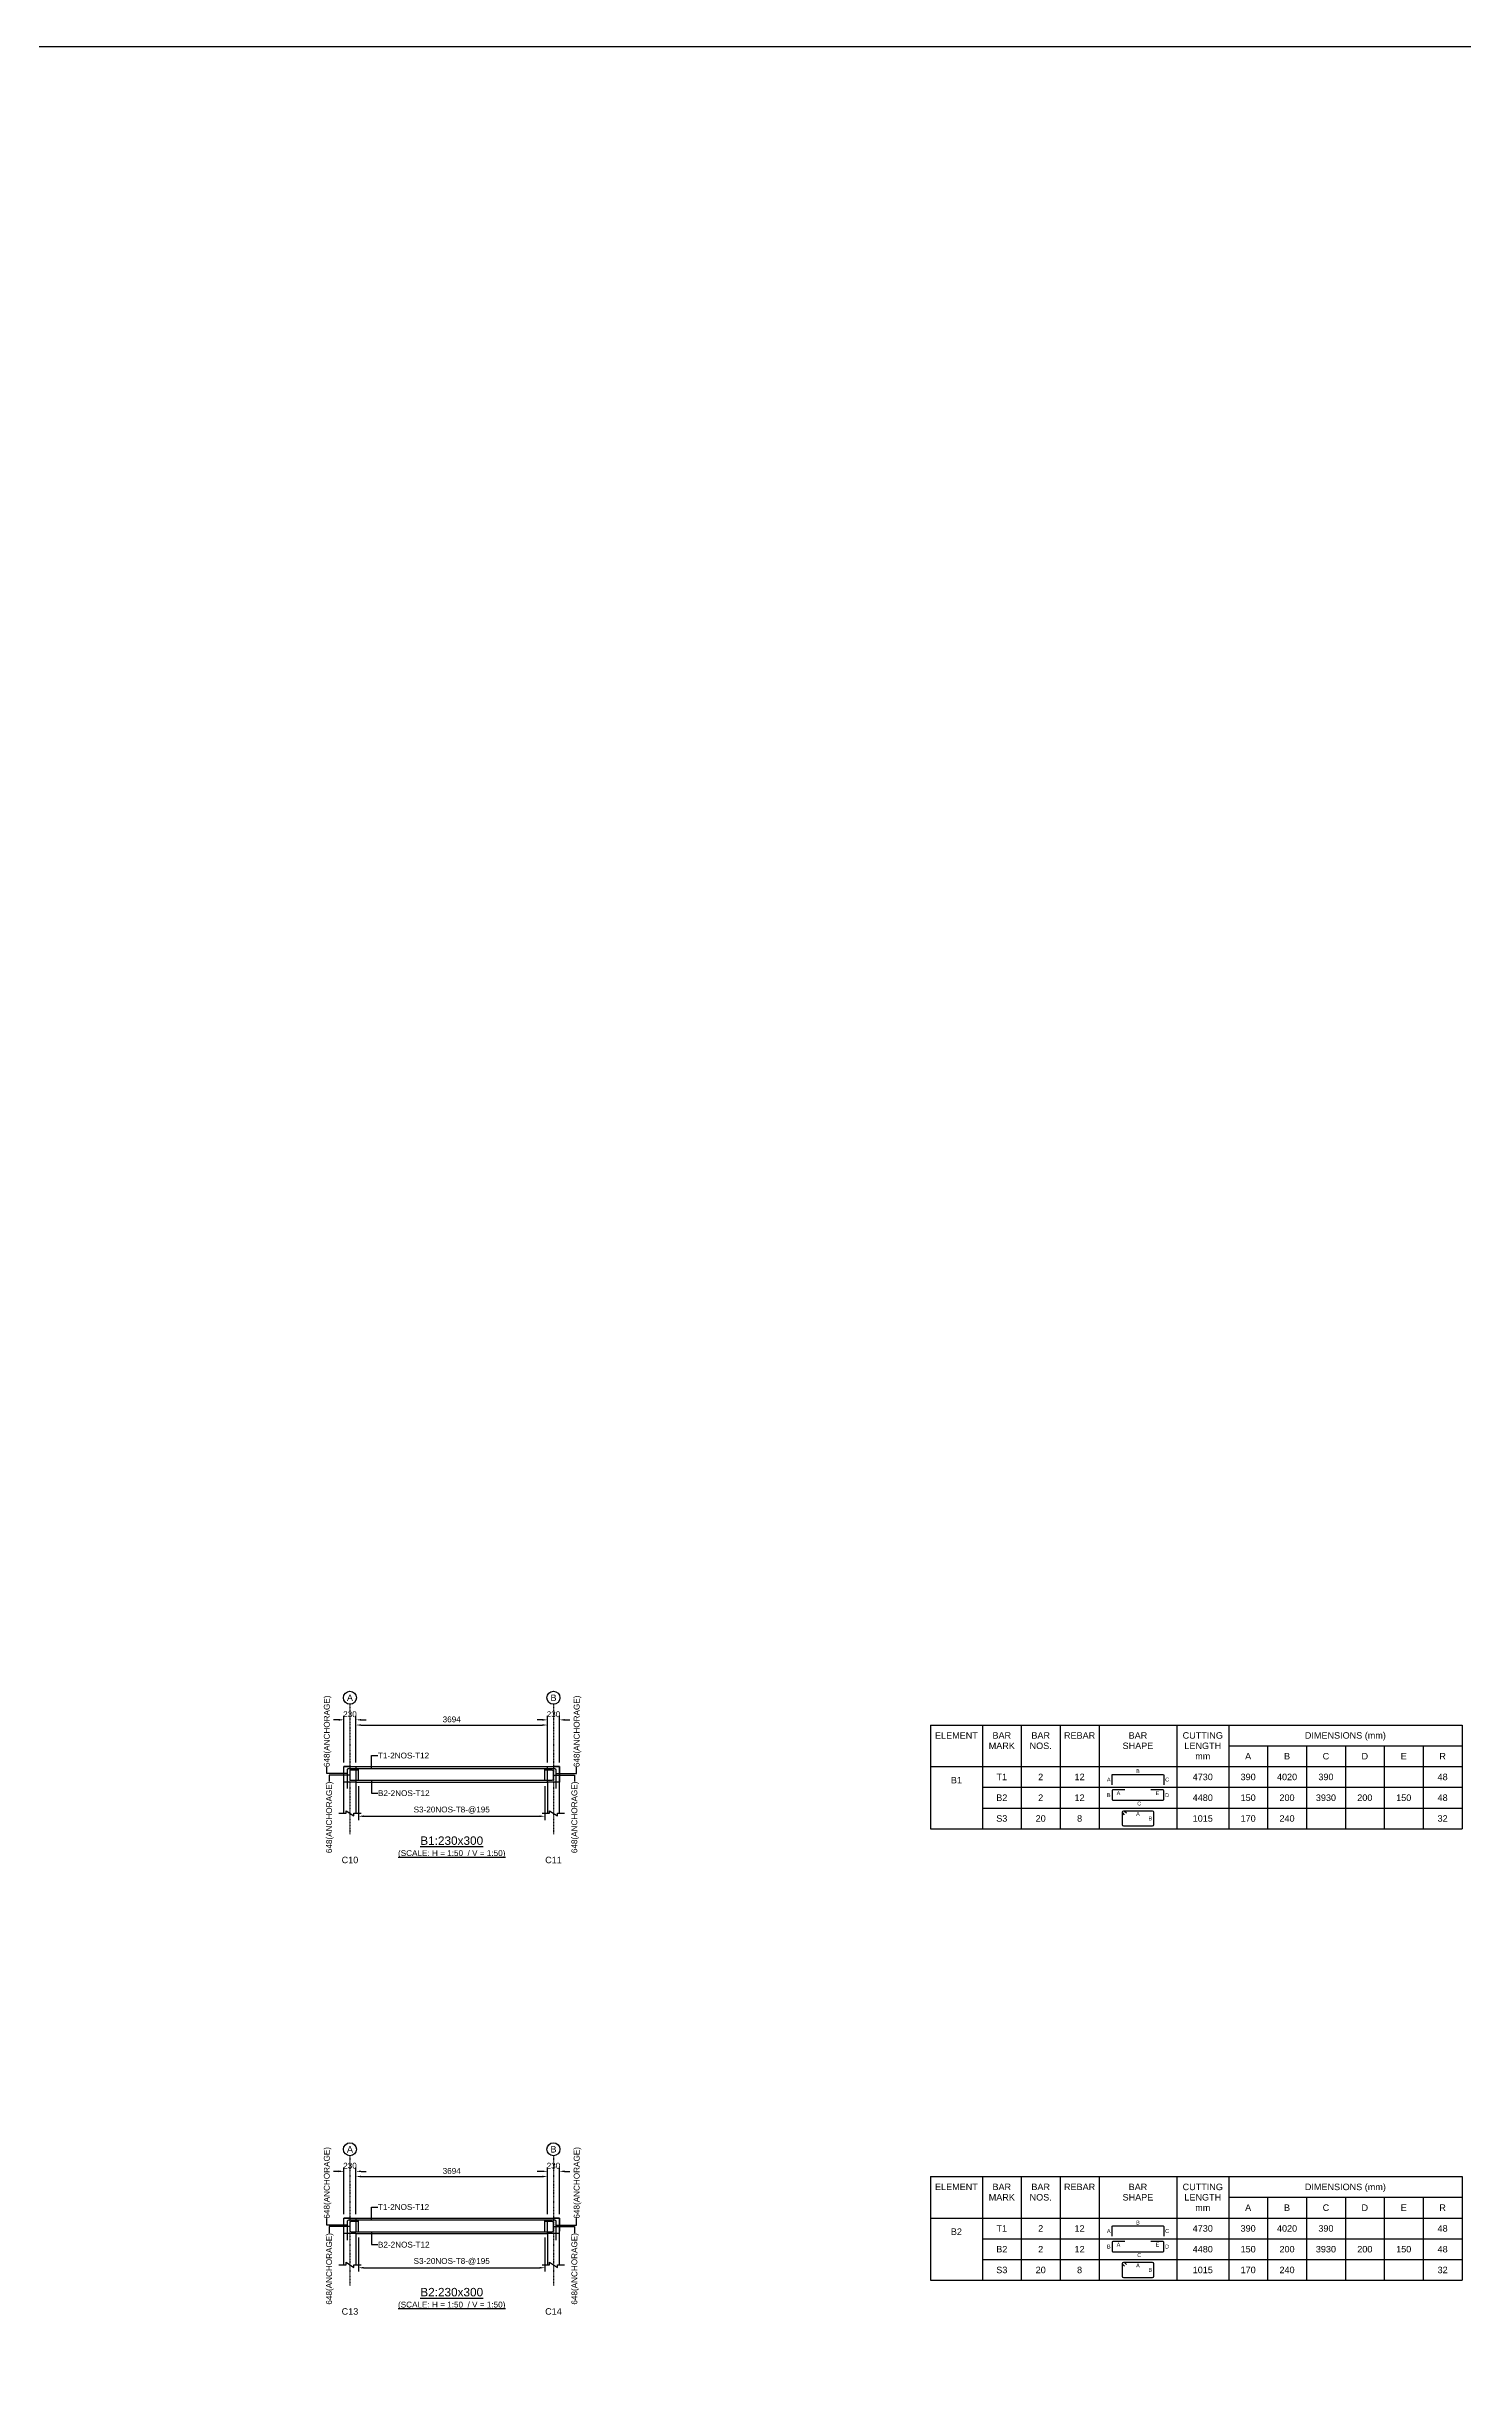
# Model space of a CAD drawing. Header units: inches. Extents: x -816171 to 9366335, y -450961 to 689132.
# Drawn here: x 2201482 to 2256137, y 228992 to 318373 of the extents above; entities that cross this region are included whole.
import ezdxf
from ezdxf.enums import TextEntityAlignment as Align

# ---------------------------------------------------------------- set-up
doc = ezdxf.new("R2010")
doc.units = ezdxf.units.IN
doc.header["$MEASUREMENT"] = 0
doc.linetypes.add('SCCenter', pattern=[1.2, 0.5, -0.3, 0.1, -0.3])
doc.linetypes.add('SCHidden', pattern=[1000, 500, -500])
for name, color, linetype in [('Concrete Line', 2, 'Continuous'), ('Cut Line', 31, 'Continuous'), ('Dimension', 31, 'Continuous'), ('Grid', 8, 'Continuous'), ('Labels', 4, 'Continuous'), ('Labels_Support', 4, 'Continuous'), ('Link', 225, 'Continuous'), ('Reinforcement', 130, 'Continuous'), ('Schedule Header', 4, 'Continuous'), ('Schedule Line', 60, 'Continuous'), ('Text', 31, 'Continuous')]:
    doc.layers.add(name, color=color, linetype=linetype)
doc.styles.add('SC-SansSerif', font='SansSerif')
doc.styles.get("Standard").update_dxf_attribs({"font": 'txt.shx'})
doc.dimstyles.new('SCBBSDimStyl', dxfattribs={"dimtxt": 225, "dimasz": 200, "dimexe": 150, "dimexo": 150, "dimgap": 100, "dimtad": 1, "dimtoh": 1, "dimdec": 0, "dimzin": 0, "dimdsep": 46, "dimtxsty": 'SC-SansSerif', "dimcen": 0.09, "dimclrd": 8, "dimclre": 8, "dimclrt": 31, "dimadec": 0, "dimazin": 0, "dimtfac": 1, "dimtdec": 0, "dimtix": 1, "dimtofl": 0, "dimtmove": 0, "dimatfit": 3, "dimfxl": 1, "dimtolj": 1, "dimtzin": 0, "dimarcsym": 0})
doc.dimstyles.get("Standard").update_dxf_attribs({"dimtxt": 0.18, "dimasz": 0.18, "dimexe": 0.18, "dimexo": 0.0625, "dimgap": 0.09, "dimtad": 0, "dimtih": 1, "dimtoh": 1, "dimdec": 4, "dimzin": 0, "dimdsep": 46, "dimtxsty": 'Standard', "dimcen": 0.09, "dimadec": 0, "dimazin": 0, "dimtfac": 1, "dimtdec": 4, "dimtofl": 0, "dimtmove": 0, "dimatfit": 3, "dimfxl": 1, "dimtolj": 1, "dimtzin": 0, "dimarcsym": 0})

# ---------------------------------------------------------------- blocks, each defined once
blk = doc.blocks.new('*D748')
at = {"layer": 'DEFPOINTS', "color": 0, "transparency": 16777216}
for p in [(2213520, 251479), (2220708, 251479), (2220708, 250164)]:
    blk.add_point(p, dxfattribs=at)
at = {"layer": 'Dimension', "color": 8, "lineweight": -2, "transparency": 16777216}
for p, q in [((2213520, 251329), (2213520, 250014)), ((2220708, 251329), (2220708, 250014)), ((2213720, 250164), (2220508, 250164))]:
    blk.add_line(p, q, dxfattribs=at)
at = {"layer": 'Dimension', "color": 8, "transparency": 16777216}
for points in [[(2213720, 250197), (2213720, 250131), (2213520, 250164)], [(2220508, 250197), (2220508, 250131), (2220708, 250164)]]:
    blk.add_solid(points, dxfattribs=at)
at = {"layer": 'Dimension', "color": 31, "transparency": 16777216, "insert": (2217114, 250401), "char_height": 225, "attachment_point": 5, "style": 'SC-SansSerif'}
blk.add_mtext('\\A1;S3-20NOS-T8-@195', dxfattribs=at)
blk = doc.blocks.new('*D753')
at = {"layer": 'DEFPOINTS', "color": 0, "transparency": 16777216}
for p in [(2220808, 253679), (2213420, 252079), (2220808, 252079)]:
    blk.add_point(p, dxfattribs=at)
at = {"layer": 'Dimension', "color": 8, "lineweight": -2, "transparency": 16777216}
for p, q in [((2213420, 252229), (2213420, 253829)), ((2213620, 253679), (2220608, 253679)), ((2220808, 252229), (2220808, 253829))]:
    blk.add_line(p, q, dxfattribs=at)
at = {"layer": 'Dimension', "color": 8, "transparency": 16777216}
for points in [[(2213620, 253712), (2213620, 253646), (2213420, 253679)], [(2220608, 253712), (2220608, 253646), (2220808, 253679)]]:
    blk.add_solid(points, dxfattribs=at)
at = {"layer": 'Dimension', "color": 31, "transparency": 16777216, "insert": (2217114, 253895), "char_height": 225, "attachment_point": 5, "style": 'SC-SansSerif'}
blk.add_mtext('\\A1;3694', dxfattribs=at)
blk = doc.blocks.new('*D754')
at = {"layer": 'DEFPOINTS', "color": 0, "transparency": 16777216}
for p in [(2213420, 253879), (2212960, 252079), (2213420, 252079)]:
    blk.add_point(p, dxfattribs=at)
at = {"layer": 'Dimension', "color": 8, "lineweight": -2, "transparency": 16777216}
for p, q in [((2212760, 253879), (2212560, 253879)), ((2212960, 252229), (2212960, 254029)), ((2213420, 252229), (2213420, 254029)), ((2213620, 253879), (2213820, 253879))]:
    blk.add_line(p, q, dxfattribs=at)
at = {"layer": 'Dimension', "color": 8, "transparency": 16777216}
for points in [[(2212760, 253912), (2212760, 253846), (2212960, 253879)], [(2213620, 253912), (2213620, 253846), (2213420, 253879)]]:
    blk.add_solid(points, dxfattribs=at)
at = {"layer": 'Dimension', "color": 31, "transparency": 16777216, "insert": (2213190, 254095), "char_height": 225, "attachment_point": 5, "style": 'SC-SansSerif'}
blk.add_mtext('\\A1;230', dxfattribs=at)
blk = doc.blocks.new('*D755')
at = {"layer": 'DEFPOINTS', "color": 0, "transparency": 16777216}
for p in [(2221268, 253879), (2220808, 252079), (2221268, 252079)]:
    blk.add_point(p, dxfattribs=at)
at = {"layer": 'Dimension', "color": 8, "lineweight": -2, "transparency": 16777216}
for p, q in [((2220608, 253879), (2220408, 253879)), ((2220808, 252229), (2220808, 254029)), ((2221268, 252229), (2221268, 254029)), ((2221468, 253879), (2221668, 253879))]:
    blk.add_line(p, q, dxfattribs=at)
at = {"layer": 'Dimension', "color": 8, "transparency": 16777216}
for points in [[(2220608, 253912), (2220608, 253846), (2220808, 253879)], [(2221468, 253912), (2221468, 253846), (2221268, 253879)]]:
    blk.add_solid(points, dxfattribs=at)
at = {"layer": 'Dimension', "color": 31, "transparency": 16777216, "insert": (2221038, 254095), "char_height": 225, "attachment_point": 5, "style": 'SC-SansSerif'}
blk.add_mtext('\\A1;230', dxfattribs=at)
blk = doc.blocks.new('*D756')
at = {"layer": 'DEFPOINTS', "color": 0, "transparency": 16777216}
for p in [(2213520, 234079), (2220708, 234079), (2220708, 232764)]:
    blk.add_point(p, dxfattribs=at)
at = {"layer": 'Dimension', "color": 8, "lineweight": -2, "transparency": 16777216}
for p, q in [((2213520, 233929), (2213520, 232614)), ((2220708, 233929), (2220708, 232614)), ((2213720, 232764), (2220508, 232764))]:
    blk.add_line(p, q, dxfattribs=at)
at = {"layer": 'Dimension', "color": 8, "transparency": 16777216}
for points in [[(2213720, 232797), (2213720, 232731), (2213520, 232764)], [(2220508, 232797), (2220508, 232731), (2220708, 232764)]]:
    blk.add_solid(points, dxfattribs=at)
at = {"layer": 'Dimension', "color": 31, "transparency": 16777216, "insert": (2217114, 233001), "char_height": 225, "attachment_point": 5, "style": 'SC-SansSerif'}
blk.add_mtext('\\A1;S3-20NOS-T8-@195', dxfattribs=at)
blk = doc.blocks.new('*D757')
at = {"layer": 'DEFPOINTS', "color": 0, "transparency": 16777216}
for p in [(2220808, 236279), (2213420, 234679), (2220808, 234679)]:
    blk.add_point(p, dxfattribs=at)
at = {"layer": 'Dimension', "color": 8, "lineweight": -2, "transparency": 16777216}
for p, q in [((2213420, 234829), (2213420, 236429)), ((2213620, 236279), (2220608, 236279)), ((2220808, 234829), (2220808, 236429))]:
    blk.add_line(p, q, dxfattribs=at)
at = {"layer": 'Dimension', "color": 8, "transparency": 16777216}
for points in [[(2213620, 236312), (2213620, 236246), (2213420, 236279)], [(2220608, 236312), (2220608, 236246), (2220808, 236279)]]:
    blk.add_solid(points, dxfattribs=at)
at = {"layer": 'Dimension', "color": 31, "transparency": 16777216, "insert": (2217114, 236495), "char_height": 225, "attachment_point": 5, "style": 'SC-SansSerif'}
blk.add_mtext('\\A1;3694', dxfattribs=at)
blk = doc.blocks.new('*D758')
at = {"layer": 'DEFPOINTS', "color": 0, "transparency": 16777216}
for p in [(2213420, 236479), (2212960, 234679), (2213420, 234679)]:
    blk.add_point(p, dxfattribs=at)
at = {"layer": 'Dimension', "color": 8, "lineweight": -2, "transparency": 16777216}
for p, q in [((2212760, 236479), (2212560, 236479)), ((2212960, 234829), (2212960, 236629)), ((2213420, 234829), (2213420, 236629)), ((2213620, 236479), (2213820, 236479))]:
    blk.add_line(p, q, dxfattribs=at)
at = {"layer": 'Dimension', "color": 8, "transparency": 16777216}
for points in [[(2212760, 236512), (2212760, 236446), (2212960, 236479)], [(2213620, 236512), (2213620, 236446), (2213420, 236479)]]:
    blk.add_solid(points, dxfattribs=at)
at = {"layer": 'Dimension', "color": 31, "transparency": 16777216, "insert": (2213190, 236695), "char_height": 225, "attachment_point": 5, "style": 'SC-SansSerif'}
blk.add_mtext('\\A1;230', dxfattribs=at)
blk = doc.blocks.new('*D759')
at = {"layer": 'DEFPOINTS', "color": 0, "transparency": 16777216}
for p in [(2221268, 236479), (2220808, 234679), (2221268, 234679)]:
    blk.add_point(p, dxfattribs=at)
at = {"layer": 'Dimension', "color": 8, "lineweight": -2, "transparency": 16777216}
for p, q in [((2220608, 236479), (2220408, 236479)), ((2220808, 234829), (2220808, 236629)), ((2221268, 234829), (2221268, 236629)), ((2221468, 236479), (2221668, 236479))]:
    blk.add_line(p, q, dxfattribs=at)
at = {"layer": 'Dimension', "color": 8, "transparency": 16777216}
for points in [[(2220608, 236512), (2220608, 236446), (2220808, 236479)], [(2221468, 236512), (2221468, 236446), (2221268, 236479)]]:
    blk.add_solid(points, dxfattribs=at)
at = {"layer": 'Dimension', "color": 31, "transparency": 16777216, "insert": (2221038, 236695), "char_height": 225, "attachment_point": 5, "style": 'SC-SansSerif'}
blk.add_mtext('\\A1;230', dxfattribs=at)

msp = doc.modelspace()

# ---------------------------------------------------------------- linework, layer by layer
msp.add_lwpolyline([(2000412.32625, 318372.88978), (2348618.24071, 318372.88978), (2348618.24071, 141360.22388), (2000412.32625, 141360.22388)], close=True)
at = {"layer": 'Concrete Line'}
for p, q in [((2212959.98685, 250278.87423), (2212959.98685, 252078.87423)), ((2213189.98685, 252078.87423), (2212959.98685, 252078.87423)), ((2221267.98685, 252078.87423), (2221037.98685, 252078.87423)), ((2221267.98685, 250278.87423), (2221267.98685, 252078.87423)), ((2213419.98685, 251478.87423), (2213419.98685, 250278.87423)), ((2220807.98685, 251478.87423), (2220807.98685, 250278.87423)), ((2212959.98685, 232878.87423), (2212959.98685, 234678.87423)), ((2213189.98685, 234678.87423), (2212959.98685, 234678.87423)), ((2221267.98685, 234678.87423), (2221037.98685, 234678.87423)), ((2221267.98685, 232878.87423), (2221267.98685, 234678.87423)), ((2213419.98685, 234078.87423), (2213419.98685, 232878.87423)), ((2220807.98685, 234078.87423), (2220807.98685, 232878.87423))]:
    msp.add_line(p, q, dxfattribs=at)
for points in [[(2212959.98685, 252078.87423), (2213419.98685, 252078.87423), (2213419.98685, 252078.87423), (2213419.98685, 251478.87423), (2213419.98685, 251478.87423), (2212959.98685, 251478.87423), (2212959.98685, 251478.87423), (2212959.98685, 252078.87423)], [(2220807.98685, 252078.87423), (2221267.98685, 252078.87423), (2221267.98685, 252078.87423), (2221267.98685, 251478.87423), (2221267.98685, 251478.87423), (2220807.98685, 251478.87423), (2220807.98685, 251478.87423), (2220807.98685, 252078.87423)]]:
    msp.add_lwpolyline(points, close=True, dxfattribs=at)
for points in [[(2213189.98685, 252078.87423), (2221037.98685, 252078.87423)], [(2213419.98685, 251478.87423), (2220807.98685, 251478.87423)], [(2213189.98685, 234678.87423), (2221037.98685, 234678.87423)], [(2213419.98685, 234078.87423), (2220807.98685, 234078.87423)]]:
    msp.add_lwpolyline(points, dxfattribs=at)
at = {"layer": 'Concrete Line', "linetype": 'SCHidden'}
for points in [[(2212959.98685, 234678.87423), (2213419.98685, 234678.87423), (2213419.98685, 234678.87423), (2213419.98685, 234078.87423), (2213419.98685, 234078.87423), (2212959.98685, 234078.87423), (2212959.98685, 234078.87423), (2212959.98685, 234678.87423)], [(2220807.98685, 234678.87423), (2221267.98685, 234678.87423), (2221267.98685, 234678.87423), (2221267.98685, 234078.87423), (2221267.98685, 234078.87423), (2220807.98685, 234078.87423), (2220807.98685, 234078.87423), (2220807.98685, 234678.87423)]]:
    msp.add_lwpolyline(points, close=True, dxfattribs=at)
at = {"layer": 'Cut Line'}
for points in [[(2212759.98685, 250278.87423), (2213039.98685, 250278.87423), (2213039.98685, 250378.87423), (2213339.98685, 250178.87423), (2213339.98685, 250278.87423), (2213619.98685, 250278.87423)], [(2220607.98685, 250278.87423), (2220887.98685, 250278.87423), (2220887.98685, 250378.87423), (2221187.98685, 250178.87423), (2221187.98685, 250278.87423), (2221467.98685, 250278.87423)], [(2212759.98685, 232878.87423), (2213039.98685, 232878.87423), (2213039.98685, 232978.87423), (2213339.98685, 232778.87423), (2213339.98685, 232878.87423), (2213619.98685, 232878.87423)], [(2220607.98685, 232878.87423), (2220887.98685, 232878.87423), (2220887.98685, 232978.87423), (2221187.98685, 232778.87423), (2221187.98685, 232878.87423), (2221467.98685, 232878.87423)]]:
    msp.add_lwpolyline(points, dxfattribs=at)
at = {"layer": 'Grid', "linetype": 'SCCenter'}
for p, q in [((2213189.98685, 254478.87423), (2213189.98685, 249478.87423)), ((2221037.98685, 254478.87423), (2221037.98685, 249478.87423)), ((2213189.98685, 237078.87423), (2213189.98685, 232078.87423)), ((2221037.98685, 237078.87423), (2221037.98685, 232078.87423))]:
    msp.add_line(p, q, dxfattribs=at)
at = {"layer": 'Grid'}
for centre in [(2213189.98685, 254728.87423), (2221037.98685, 254728.87423), (2213189.98685, 237328.87423), (2221037.98685, 237328.87423)]:
    msp.add_circle(centre, 250, dxfattribs=at)
at = {"layer": 'Link'}
for p, q in [((2213519.98685, 251538.87423), (2213519.98685, 252018.87423)), ((2220707.98685, 251538.87423), (2220707.98685, 252018.87423)), ((2213519.98685, 234138.87423), (2213519.98685, 234618.87423)), ((2220707.98685, 234138.87423), (2220707.98685, 234618.87423))]:
    msp.add_line(p, q, dxfattribs=at)
at = {"layer": 'Reinforcement'}
for points in [[(2213095.98685, 251226.87423), (2213095.98685, 251956.87423, -0.4142135624), (2213145.98685, 252006.87423), (2221080.99155, 252006.87423, -0.4142135238), (2221130.99155, 251956.87423), (2221130.99155, 251226.87423)], [(2213483.98685, 251942.87423), (2213233.98685, 251942.87423, 0.4142135624), (2213183.98685, 251892.87423), (2213183.98685, 251600.87423, 0.4142135624), (2213233.98685, 251550.87423), (2220992.99155, 251550.87423, 0.4142135238), (2221042.99155, 251600.87423), (2221042.99155, 251892.87423, 0.4142135238), (2220992.99155, 251942.87423), (2220692.99155, 251942.87423)], [(2242576.99155, 251378.87423), (2242576.99155, 251728.87423, -0.5), (2242626.99155, 251778.87423), (2244526.99155, 251778.87423, -0.5), (2244576.99155, 251728.87423), (2244576.99155, 251378.87423)], [(2243076.99155, 251178.87423), (2242626.99155, 251178.87423, 0.5), (2242576.99155, 251128.87423), (2242576.99155, 250828.87423, 0.5), (2242626.99155, 250778.87423), (2244526.99155, 250778.87423, 0.5), (2244576.99155, 250828.87423), (2244576.99155, 251128.87423, 0.5), (2244526.99155, 251178.87423), (2244076.99155, 251178.87423)], [(2243062.34748, 250222.80841), (2242991.63641, 250293.5187, -0.1989123674), (2242976.99155, 250328.87423, -0.4142046237), (2243026.99155, 250378.87423, -0.1989044359), (2243062.3467, 250364.22976), (2243133.05777, 250293.51948)], [(2213095.98685, 233826.87423), (2213095.98685, 234556.87423, -0.4142135624), (2213145.98685, 234606.87423), (2221080.99155, 234606.87423, -0.4142135238), (2221130.99155, 234556.87423), (2221130.99155, 233826.87423)], [(2213483.98685, 234542.87423), (2213233.98685, 234542.87423, 0.4142135624), (2213183.98685, 234492.87423), (2213183.98685, 234200.87423, 0.4142135624), (2213233.98685, 234150.87423), (2220992.99155, 234150.87423, 0.4142135238), (2221042.99155, 234200.87423), (2221042.99155, 234492.87423, 0.4142135238), (2220992.99155, 234542.87423), (2220692.99155, 234542.87423)], [(2242576.99155, 233978.87423), (2242576.99155, 234328.87423, -0.5), (2242626.99155, 234378.87423), (2244526.99155, 234378.87423, -0.5), (2244576.99155, 234328.87423), (2244576.99155, 233978.87423)], [(2243076.99155, 233778.87423), (2242626.99155, 233778.87423, 0.5), (2242576.99155, 233728.87423), (2242576.99155, 233428.87423, 0.5), (2242626.99155, 233378.87423), (2244526.99155, 233378.87423, 0.5), (2244576.99155, 233428.87423), (2244576.99155, 233728.87423, 0.5), (2244526.99155, 233778.87423), (2244076.99155, 233778.87423)], [(2243062.34748, 232822.80841), (2242991.63641, 232893.5187, -0.1989123674), (2242976.99155, 232928.87423, -0.4142046237), (2243026.99155, 232978.87423, -0.1989044359), (2243062.3467, 232964.22976), (2243133.05777, 232893.51948)]]:
    msp.add_lwpolyline(points, format="xyb", dxfattribs=at)
for points in [[(2242976.99155, 250328.87423, -0.4142046237), (2243026.99155, 250378.87423), (2244126.99155, 250378.87423, -0.4142046237), (2244176.99155, 250328.87423), (2244176.99155, 249828.87423, -0.4142046237), (2244126.99155, 249778.87423), (2243026.99155, 249778.87423, -0.4142046237), (2242976.99155, 249828.87423)], [(2242976.99155, 232928.87423, -0.4142046237), (2243026.99155, 232978.87423), (2244126.99155, 232978.87423, -0.4142046237), (2244176.99155, 232928.87423), (2244176.99155, 232428.87423, -0.4142046237), (2244126.99155, 232378.87423), (2243026.99155, 232378.87423, -0.4142046237), (2242976.99155, 232428.87423)]]:
    msp.add_lwpolyline(points, format="xyb", close=True, dxfattribs=at)
at = {"layer": 'Schedule Line'}
for p, q in [((2235576.99155, 253678.87423), (2256076.99155, 253678.87423)), ((2235576.99155, 253678.87423), (2235576.99155, 249678.87423)), ((2237576.99155, 253678.87423), (2237576.99155, 249678.87423)), ((2239076.99155, 253678.87423), (2239076.99155, 249678.87423)), ((2240576.99155, 253678.87423), (2240576.99155, 249678.87423)), ((2242076.99155, 253678.87423), (2242076.99155, 249678.87423)), ((2245076.99155, 253678.87423), (2245076.99155, 249678.87423)), ((2247076.99155, 253678.87423), (2247076.99155, 249678.87423)), ((2256076.99155, 253678.87423), (2256076.99155, 249678.87423)), ((2235576.99155, 252078.87423), (2256076.99155, 252078.87423)), ((2247076.99155, 252878.87423), (2256076.99155, 252878.87423)), ((2248576.99155, 252878.87423), (2248576.99155, 249678.87423)), ((2250076.99155, 252878.87423), (2250076.99155, 249678.87423)), ((2251576.99155, 252878.87423), (2251576.99155, 249678.87423)), ((2253076.99155, 252878.87423), (2253076.99155, 249678.87423)), ((2254576.99155, 252878.87423), (2254576.99155, 249678.87423)), ((2237576.99155, 251278.87423), (2256076.99155, 251278.87423)), ((2237576.99155, 250478.87423), (2256076.99155, 250478.87423)), ((2235576.99155, 249678.87423), (2256076.99155, 249678.87423)), ((2237576.99155, 249678.87423), (2256076.99155, 249678.87423)), ((2235576.99155, 236278.87423), (2256076.99155, 236278.87423)), ((2235576.99155, 236278.87423), (2235576.99155, 232278.87423)), ((2237576.99155, 236278.87423), (2237576.99155, 232278.87423)), ((2239076.99155, 236278.87423), (2239076.99155, 232278.87423)), ((2240576.99155, 236278.87423), (2240576.99155, 232278.87423)), ((2242076.99155, 236278.87423), (2242076.99155, 232278.87423)), ((2245076.99155, 236278.87423), (2245076.99155, 232278.87423)), ((2247076.99155, 236278.87423), (2247076.99155, 232278.87423)), ((2256076.99155, 236278.87423), (2256076.99155, 232278.87423)), ((2247076.99155, 235478.87423), (2256076.99155, 235478.87423)), ((2248576.99155, 235478.87423), (2248576.99155, 232278.87423)), ((2250076.99155, 235478.87423), (2250076.99155, 232278.87423)), ((2251576.99155, 235478.87423), (2251576.99155, 232278.87423)), ((2253076.99155, 235478.87423), (2253076.99155, 232278.87423)), ((2254576.99155, 235478.87423), (2254576.99155, 232278.87423)), ((2235576.99155, 234678.87423), (2256076.99155, 234678.87423)), ((2237576.99155, 233878.87423), (2256076.99155, 233878.87423)), ((2237576.99155, 233078.87423), (2256076.99155, 233078.87423)), ((2235576.99155, 232278.87423), (2256076.99155, 232278.87423)), ((2237576.99155, 232278.87423), (2256076.99155, 232278.87423))]:
    msp.add_line(p, q, dxfattribs=at)

# ---------------------------------------------------------------- texts
at = {"layer": 'Dimension', "style": 'SC-SansSerif'}
for s, p in [('A', (2242451.99155, 251578.87423)), ('B', (2243576.99155, 251903.87423)), ('C', (2244701.99155, 251578.87423)), ('B', (2242451.99155, 250978.87423)), ('A', (2242826.99155, 251053.87423)), ('A', (2243576.99155, 250253.87423)), ('C', (2243626.99155, 250653.87423)), ('E', (2244326.99155, 251053.87423)), ('D', (2244701.99155, 250978.87423)), ('B', (2244051.99155, 250078.87423)), ('A', (2242451.99155, 234178.87423)), ('B', (2243576.99155, 234503.87423)), ('C', (2244701.99155, 234178.87423)), ('B', (2242451.99155, 233578.87423)), ('A', (2242826.99155, 233653.87423)), ('C', (2243626.99155, 233253.87423)), ('E', (2244326.99155, 233653.87423)), ('D', (2244701.99155, 233578.87423)), ('A', (2243576.99155, 232853.87423)), ('B', (2244051.99155, 232678.87423))]:
    msp.add_text(s, height=150, dxfattribs=at).set_placement(p, align=Align.MIDDLE_CENTER)
at = {"layer": 'Grid', "style": 'SC-SansSerif'}
for s, p in [('A', (2213189.98685, 254728.87423)), ('B', (2221037.98685, 254728.87423)), ('A', (2213189.98685, 237328.87423)), ('B', (2221037.98685, 237328.87423))]:
    msp.add_text(s, height=250, dxfattribs=at).set_placement(p, align=Align.MIDDLE)
at = {"layer": 'Labels', "style": 'SC-SansSerif'}
for s, p in [('%%uB1:230x300', (2217113.98685, 248963.87423)), ('%%uB2:230x300', (2217113.98685, 231563.87423))]:
    msp.add_text(s, height=325, dxfattribs=at).set_placement(p, align=Align.BOTTOM_CENTER)
at = {"layer": 'Labels_Support', "style": 'SC-SansSerif'}
for s, p in [('C10', (2213189.98685, 248278.87423)), ('C11', (2221037.98685, 248278.87423)), ('C13', (2213189.98685, 230878.87423)), ('C14', (2221037.98685, 230878.87423))]:
    msp.add_text(s, height=250, dxfattribs=at).set_placement(p, align=Align.BOTTOM_CENTER)
at = {"layer": 'Schedule Header', "style": 'SC-SansSerif'}
for s, p in [('ELEMENT', (2236576.99155, 253278.87423)), ('MARK', (2238326.99155, 252878.87423)), ('BAR', (2238326.99155, 253278.87423)), ('NOS.', (2239826.99155, 252878.87423)), ('BAR', (2239826.99155, 253278.87423)), ('REBAR', (2241326.99155, 253278.87423)), ('SHAPE', (2243576.99155, 252878.87423)), ('BAR', (2243576.99155, 253278.87423)), ('CUTTING', (2246076.99155, 253278.87423)), ('LENGTH', (2246076.99155, 252878.87423)), ('DIMENSIONS (mm)', (2251576.99155, 253278.87423)), ('mm', (2246076.99155, 252478.87423)), ('A', (2247826.99155, 252478.87423)), ('B', (2249326.99155, 252478.87423)), ('C', (2250826.99155, 252478.87423)), ('D', (2252326.99155, 252478.87423)), ('E', (2253826.99155, 252478.87423)), ('R', (2255326.99155, 252478.87423)), ('ELEMENT', (2236576.99155, 235878.87423)), ('BAR', (2238326.99155, 235878.87423)), ('BAR', (2239826.99155, 235878.87423)), ('REBAR', (2241326.99155, 235878.87423)), ('BAR', (2243576.99155, 235878.87423)), ('CUTTING', (2246076.99155, 235878.87423)), ('DIMENSIONS (mm)', (2251576.99155, 235878.87423)), ('MARK', (2238326.99155, 235478.87423)), ('NOS.', (2239826.99155, 235478.87423)), ('SHAPE', (2243576.99155, 235478.87423)), ('LENGTH', (2246076.99155, 235478.87423)), ('mm', (2246076.99155, 235078.87423)), ('A', (2247826.99155, 235078.87423)), ('B', (2249326.99155, 235078.87423)), ('C', (2250826.99155, 235078.87423)), ('D', (2252326.99155, 235078.87423)), ('E', (2253826.99155, 235078.87423)), ('R', (2255326.99155, 235078.87423))]:
    msp.add_text(s, height=250, dxfattribs=at).set_placement(p, align=Align.MIDDLE_CENTER)
at = {"layer": 'Text', "style": 'SC-SansSerif'}
for p in [(2212295.98685, 252056.87423), (2221931.98685, 252056.87423), (2212295.98685, 234656.87423), (2221931.98685, 234656.87423)]:
    msp.add_text('648(ANCHORAGE)', height=225, rotation=90, dxfattribs=at).set_placement(p, align=Align.MIDDLE_LEFT)
for s, p in [('T1-2NOS-T12', (2214269.98685, 252503.87423)), ('B2-2NOS-T12', (2214269.98685, 251053.87423)), ('T1-2NOS-T12', (2214269.98685, 235103.87423)), ('B2-2NOS-T12', (2214269.98685, 233653.87423))]:
    msp.add_text(s, height=225, dxfattribs=at).set_placement(p, align=Align.MIDDLE_LEFT)
for p in [(2212383.98685, 251500.87423), (2221843.98685, 251500.87423), (2212383.98685, 234100.87423), (2221843.98685, 234100.87423)]:
    msp.add_text('648(ANCHORAGE)', height=225, rotation=90, dxfattribs=at).set_placement(p, align=Align.MIDDLE_RIGHT)
for s, p in [('T1', (2238326.99155, 251678.87423)), ('2', (2239826.99155, 251678.87423)), ('12', (2241326.99155, 251678.87423)), ('4730', (2246076.99155, 251678.87423)), ('390', (2247826.99155, 251678.87423)), ('4020', (2249326.99155, 251678.87423)), ('390', (2250826.99155, 251678.87423)), ('48', (2255326.99155, 251678.87423)), ('B2', (2238326.99155, 250878.87423)), ('2', (2239826.99155, 250878.87423)), ('12', (2241326.99155, 250878.87423)), ('4480', (2246076.99155, 250878.87423)), ('150', (2247826.99155, 250878.87423)), ('200', (2249326.99155, 250878.87423)), ('3930', (2250826.99155, 250878.87423)), ('200', (2252326.99155, 250878.87423)), ('150', (2253826.99155, 250878.87423)), ('48', (2255326.99155, 250878.87423)), ('S3', (2238326.99155, 250078.87423)), ('20', (2239826.99155, 250078.87423)), ('8', (2241326.99155, 250078.87423)), ('1015', (2246076.99155, 250078.87423)), ('170', (2247826.99155, 250078.87423)), ('240', (2249326.99155, 250078.87423)), ('32', (2255326.99155, 250078.87423)), ('T1', (2238326.99155, 234278.87423)), ('2', (2239826.99155, 234278.87423)), ('12', (2241326.99155, 234278.87423)), ('4730', (2246076.99155, 234278.87423)), ('390', (2247826.99155, 234278.87423)), ('4020', (2249326.99155, 234278.87423)), ('390', (2250826.99155, 234278.87423)), ('48', (2255326.99155, 234278.87423)), ('B2', (2238326.99155, 233478.87423)), ('2', (2239826.99155, 233478.87423)), ('12', (2241326.99155, 233478.87423)), ('4480', (2246076.99155, 233478.87423)), ('150', (2247826.99155, 233478.87423)), ('200', (2249326.99155, 233478.87423)), ('3930', (2250826.99155, 233478.87423)), ('200', (2252326.99155, 233478.87423)), ('150', (2253826.99155, 233478.87423)), ('48', (2255326.99155, 233478.87423)), ('S3', (2238326.99155, 232678.87423)), ('20', (2239826.99155, 232678.87423)), ('8', (2241326.99155, 232678.87423)), ('1015', (2246076.99155, 232678.87423)), ('170', (2247826.99155, 232678.87423)), ('240', (2249326.99155, 232678.87423)), ('32', (2255326.99155, 232678.87423))]:
    msp.add_text(s, height=250, dxfattribs=at).set_placement(p, align=Align.MIDDLE_CENTER)
for p in [(2217113.98685, 248563.87423), (2217113.98685, 231163.87423)]:
    msp.add_text('%%u(SCALE: H = 1:50  / V = 1:50)', height=225, dxfattribs=at).set_placement(p, align=Align.BOTTOM_CENTER)
at = {"layer": 'Text', "char_height": 250, "attachment_point": 2, "style": 'SC-SansSerif'}
for s, insert in [('B1', (2236576.99155, 251678.87423)), ('B2', (2236576.99155, 234278.87423))]:
    msp.add_mtext(s, dxfattribs=dict(at, insert=insert))

# ---------------------------------------------------------------- dimensions: what is measured, and where the dimension line sits
at = {"layer": 'Dimension'}
for base, p1, p2, text, picture, middle in [((2213419.98685, 253878.87423), (2212959.98685, 252078.87423), (2213419.98685, 252078.87423), '230', '*D754', (2213189.98685, 254094.92361)), ((2220807.98685, 253678.87423), (2213419.98685, 252078.87423), (2220807.98685, 252078.87423), '3694', '*D753', (2217113.98685, 253894.92361)), ((2221267.98685, 253878.87423), (2220807.98685, 252078.87423), (2221267.98685, 252078.87423), '230', '*D755', (2221037.98685, 254094.92361)), ((2220707.98685, 250163.87423), (2213519.98685, 251478.87423), (2220707.98685, 251478.87423), 'S3-20NOS-T8-@195', '*D748', (2217113.98685, 250400.60263)), ((2213419.98685, 236478.87423), (2212959.98685, 234678.87423), (2213419.98685, 234678.87423), '230', '*D758', (2213189.98685, 236694.92361)), ((2220807.98685, 236278.87423), (2213419.98685, 234678.87423), (2220807.98685, 234678.87423), '3694', '*D757', (2217113.98685, 236494.92361)), ((2221267.98685, 236478.87423), (2220807.98685, 234678.87423), (2221267.98685, 234678.87423), '230', '*D759', (2221037.98685, 236694.92361)), ((2220707.98685, 232763.87423), (2213519.98685, 234078.87423), (2220707.98685, 234078.87423), 'S3-20NOS-T8-@195', '*D756', (2217113.98685, 233000.60263))]:
    dim = msp.add_linear_dim(base=base, p1=p1, p2=p2, text=text, dimstyle='SCBBSDimStyl', dxfattribs=at)
    dim.commit()
    dim.dimension.update_dxf_attribs({"geometry": picture, "text_midpoint": middle})

# ---------------------------------------------------------------- leaders
at = {"layer": 'Dimension', "color": 8}
for points in [[(2213095.98685, 251806.87423), (2212295.98685, 251806.87423), (2212295.98685, 252056.87423)], [(2214019.98685, 252006.87423), (2214019.98685, 252503.87423), (2214269.98685, 252503.87423)], [(2221131.98685, 251806.87423), (2221931.98685, 251806.87423), (2221931.98685, 252056.87423)], [(2213183.98685, 251750.87423), (2212383.98685, 251750.87423), (2212383.98685, 251500.87423)], [(2214019.98685, 251550.87423), (2214019.98685, 251053.87423), (2214269.98685, 251053.87423)], [(2221043.98685, 251750.87423), (2221843.98685, 251750.87423), (2221843.98685, 251500.87423)], [(2214019.98685, 234606.87423), (2214019.98685, 235103.87423), (2214269.98685, 235103.87423)], [(2213095.98685, 234406.87423), (2212295.98685, 234406.87423), (2212295.98685, 234656.87423)], [(2213183.98685, 234350.87423), (2212383.98685, 234350.87423), (2212383.98685, 234100.87423)], [(2221043.98685, 234350.87423), (2221843.98685, 234350.87423), (2221843.98685, 234100.87423)], [(2221131.98685, 234406.87423), (2221931.98685, 234406.87423), (2221931.98685, 234656.87423)], [(2214019.98685, 234150.87423), (2214019.98685, 233653.87423), (2214269.98685, 233653.87423)]]:
    msp.add_leader(points, dimstyle='Standard', dxfattribs=at)

doc.saveas('drawing.dxf')
